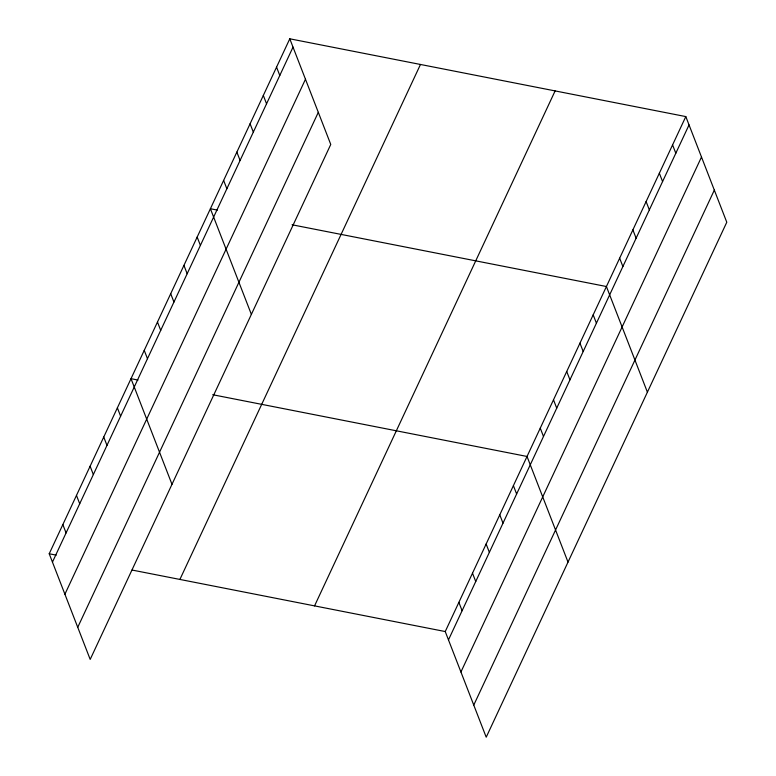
<?xml version="1.0" encoding="UTF-8"?>
<svg xmlns="http://www.w3.org/2000/svg" width="776" height="776" viewBox="0 0 776 776"><rect width="100%" height="100%" fill="white"/><g stroke="black" fill="none" stroke-linecap="round" stroke-linejoin="round"><path stroke-width="1.16" d="M289.787 38.8L330.76 144.452L90.191 659.416L49.218 553.763L289.787 38.8L685.809 116.584L726.782 222.237L486.212 737.2L445.24 631.548L685.809 116.584M52.448 562.105L293.018 47.142M64.903 594.222L305.472 79.249M77.736 627.309L318.305 112.336M179.906 579.429L420.476 64.466M314.552 605.881L555.121 90.908M448.47 639.89L689.039 124.917M460.925 671.997L701.494 157.033M473.758 705.083L714.327 190.12M217.396 210.112L210.393 208.734L251.375 314.396M292.077 224.778L606.415 286.519L647.397 392.171M138.012 380.056L131.008 378.678L171.991 484.331M212.692 394.722L527.03 456.463L568.013 562.115M49.218 553.763L56.212 555.141M132.056 570.04L445.24 631.548M672.579 144.908L675.809 153.241M659.338 173.223L662.578 181.565M646.107 201.547L649.347 209.889M632.877 229.871L636.116 238.213M619.646 258.195L622.885 266.537M593.184 314.843L596.424 323.185M579.953 343.167L583.193 351.509M566.722 371.491L569.962 379.823M553.492 399.815L556.722 408.147M540.261 428.139L543.491 436.471M513.402 485.64L516.632 493.982M499.763 514.818L503.003 523.16M486.135 544.005L489.365 552.337M276.557 67.124L279.787 75.466M472.497 573.183L475.736 581.525M263.326 95.448L266.556 103.78M458.868 602.37L462.098 610.702M250.085 123.772L253.325 132.104M236.855 152.096L240.094 160.428M223.624 180.42L226.864 188.752M197.162 237.058L200.402 245.4M183.931 265.382L187.171 273.724M170.701 293.706L173.94 302.048M157.47 322.03L160.71 330.372M144.239 350.354L147.469 358.696M117.38 407.856L120.61 416.198M103.742 437.043L106.981 445.375M90.113 466.221L93.343 474.563M76.475 495.398L79.715 503.74M62.846 524.586L66.076 532.918"/></g></svg>
